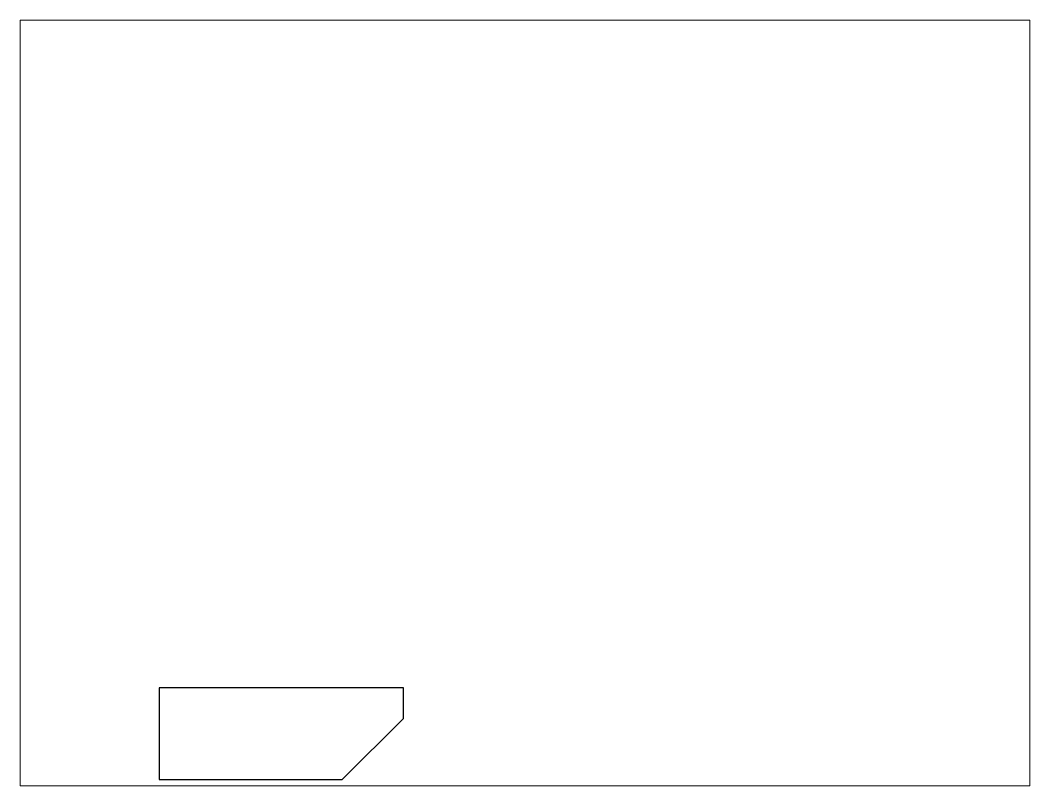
# Paper-space layout 'Układ1' of a CAD drawing. Header units: millimetres. Extents: x 26 to 231, y 20 to 176.
# The model-space entities are those that its viewports show. They can reach past a viewport. Long polylines and large blocks are cut down to what shows.
import ezdxf

# ---------------------------------------------------------------- set-up
doc = ezdxf.new("R2010")
doc.units = ezdxf.units.MM

msp = doc.modelspace()

# ---------------------------------------------------------------- linework, layer by layer
for p, q in [((90, 40), (10, 40)), ((10, 40), (10, 10)), ((90, 30), (90, 40)), ((70, 10), (90, 30)), ((10, 10), (70, 10))]:
    msp.add_line(p, q)

psp = doc.layouts.new('Układ1')

# ---------------------------------------------------------------- viewports
at = {"layer": '0'}
psp.add_viewport(center=(128.5, 97.5), size=(205.6, 156), view_center_point=(129.85, 133.4), view_height=250.9901, dxfattribs=at)

doc.saveas('drawing.dxf')
